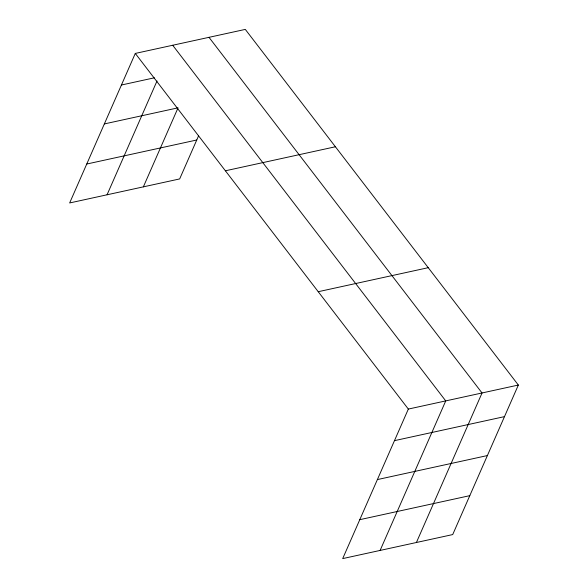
<?xml version="1.0" encoding="UTF-8"?>
<svg xmlns="http://www.w3.org/2000/svg" width="588" height="588" viewBox="0 0 588 588"><rect width="100%" height="100%" fill="white"/><g stroke="black" fill="none" stroke-linecap="round" stroke-linejoin="round"><path stroke-width="0.88" d="M518.344 385.044L408.337 409.072L342.701 558.6L452.709 534.573L518.344 385.044L245.299 29.4L135.291 53.427L69.656 202.956L179.663 178.928L198.582 135.828M107.06 194.782L157.011 80.982M143.362 186.852L178.046 107.832L104.341 123.928M380.105 550.434L445.741 400.906L172.696 45.254M416.407 542.504L482.042 392.975L208.997 37.331M121.429 85.01L154.379 77.807M86.737 164.03L196.752 140.003M225.395 170.792L335.403 146.765M318.233 291.707L428.24 267.687M394.475 440.655L504.482 416.627M377.386 479.58L487.401 455.553M359.782 519.674L469.797 495.655M135.291 53.427L408.337 409.072"/></g></svg>
